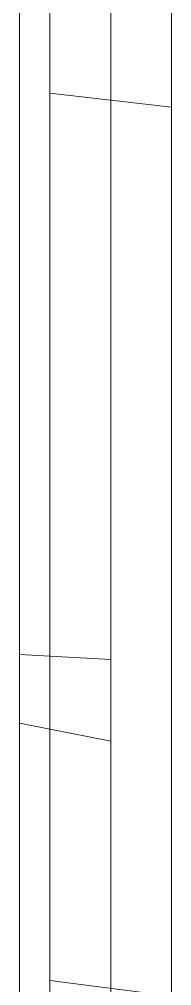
# Model space of a CAD drawing. Header units: millimetres. Extents: x 0 to 1729, y -270 to 583.
# Drawn here: x 1239.84 to 1242.34, y 346.71 to 362.59 of the extents above; entities that cross this region are included whole.
import ezdxf

# ---------------------------------------------------------------- set-up
doc = ezdxf.new("R2010")
doc.units = ezdxf.units.MM
doc.layers.add('OUTLINE', color=7, linetype='Continuous')

msp = doc.modelspace()

# ---------------------------------------------------------------- linework, layer by layer
at = {"layer": 'OUTLINE', "lineweight": 13}
for p, q in [((1239.84, 361.872), (1239.84, 368.841)), ((1239.84, 368.841), (1239.84, 361.872)), ((1241.34, 368.587), (1241.34, 362.461)), ((1239.84, 362.32), (1239.84, 368.494)), ((1239.84, 368.494), (1239.84, 362.32)), ((1241.34, 362.372), (1241.34, 368.553)), ((1241.34, 368.553), (1241.34, 362.372)), ((1239.84, 360.879), (1239.84, 367.177)), ((1239.84, 367.177), (1239.84, 360.879)), ((1240.34, 332.788), (1240.34, 367.212)), ((1240.34, 332.788), (1240.34, 367.212)), ((1240.34, 332.788), (1240.34, 367.212)), ((1240.34, 332.788), (1240.34, 367.212)), ((1240.34, 332.788), (1240.34, 367.212)), ((1240.34, 332.788), (1240.34, 367.212)), ((1240.34, 332.788), (1240.34, 367.212)), ((1240.34, 332.788), (1240.34, 367.212)), ((1240.34, 332.788), (1240.34, 367.212)), ((1240.34, 332.788), (1240.34, 367.212)), ((1240.34, 332.788), (1240.34, 367.212)), ((1240.34, 332.788), (1240.34, 367.212)), ((1240.34, 332.788), (1240.34, 367.212)), ((1240.34, 332.788), (1240.34, 367.212)), ((1240.34, 332.788), (1240.34, 367.212)), ((1240.34, 332.788), (1240.34, 367.212)), ((1240.34, 332.788), (1240.34, 367.212)), ((1240.34, 332.788), (1240.34, 367.212)), ((1242.34, 360.462), (1242.34, 367.151)), ((1242.34, 367.151), (1242.34, 360.462)), ((1239.84, 362.041), (1239.84, 367.056)), ((1239.84, 367.056), (1239.84, 362.041)), ((1240.34, 359.695), (1240.34, 367.056)), ((1240.34, 367.056), (1240.34, 359.695)), ((1241.34, 359.937), (1241.34, 367.122)), ((1242.34, 359.695), (1242.34, 367.056)), ((1242.34, 367.056), (1242.34, 359.695)), ((1240.34, 360.269), (1240.34, 366.974)), ((1240.34, 366.974), (1240.34, 360.269)), ((1240.34, 333.194), (1240.34, 366.806)), ((1240.34, 333.194), (1240.34, 366.806)), ((1240.34, 333.194), (1240.34, 366.806)), ((1240.34, 333.194), (1240.34, 366.806)), ((1240.34, 333.194), (1240.34, 366.806)), ((1240.34, 333.194), (1240.34, 366.806)), ((1240.34, 333.194), (1240.34, 366.806)), ((1240.34, 333.194), (1240.34, 366.806)), ((1240.34, 333.194), (1240.34, 366.806)), ((1240.34, 333.194), (1240.34, 366.806)), ((1240.34, 358.95), (1240.34, 366.266)), ((1240.34, 366.266), (1240.34, 358.95)), ((1242.34, 358.712), (1242.34, 366.128)), ((1242.34, 366.128), (1242.34, 358.712)), ((1241.34, 360.75), (1241.34, 365.885)), ((1241.34, 365.885), (1241.34, 360.75)), ((1239.84, 360.711), (1239.84, 365.839)), ((1239.84, 365.839), (1239.84, 360.711)), ((1240.34, 361.377), (1240.34, 365.848)), ((1240.34, 365.848), (1240.34, 361.377)), ((1241.34, 365.791), (1241.34, 360.691)), ((1241.34, 359.155), (1241.34, 365.608)), ((1239.84, 359.072), (1239.84, 365.364)), ((1239.84, 365.364), (1239.84, 359.072)), ((1241.34, 359.019), (1241.34, 365.337)), ((1241.34, 365.337), (1241.34, 359.019)), ((1242.34, 361.147), (1242.34, 365.053)), ((1242.34, 365.053), (1242.34, 361.147)), ((1239.84, 357.994), (1239.84, 364.332)), ((1239.84, 364.332), (1239.84, 357.994)), ((1240.34, 358.141), (1240.34, 364.25)), ((1240.34, 364.25), (1240.34, 358.141)), ((1242.34, 358.141), (1242.34, 364.25)), ((1242.34, 364.25), (1242.34, 358.141)), ((1240.34, 358.75), (1240.34, 364.045)), ((1240.34, 364.045), (1240.34, 358.75)), ((1241.34, 357.738), (1241.34, 364.11)), ((1241.34, 364.11), (1241.34, 357.738)), ((1242.34, 358.75), (1242.34, 364.045)), ((1242.34, 364.045), (1242.34, 358.75)), ((1241.34, 363.639), (1241.34, 356.027)), ((1239.84, 355.702), (1239.84, 363.357)), ((1239.84, 363.357), (1239.84, 355.702)), ((1241.34, 355.755), (1241.34, 363.416)), ((1241.34, 363.416), (1241.34, 355.755)), ((1241.34, 358.013), (1241.34, 363.286)), ((1240.34, 359.219), (1240.34, 362.886)), ((1240.34, 362.886), (1240.34, 359.219)), ((1240.34, 356.067), (1240.34, 362.715)), ((1240.34, 362.715), (1240.34, 356.067)), ((1242.34, 359.106), (1242.34, 362.814)), ((1242.34, 362.814), (1242.34, 359.106)), ((1242.34, 356.067), (1242.34, 362.715)), ((1242.34, 362.715), (1242.34, 356.067)), ((1241.34, 362.461), (1241.34, 355.7)), ((1239.84, 355.534), (1239.84, 362.32)), ((1239.84, 362.32), (1239.84, 355.534)), ((1241.34, 355.58), (1241.34, 362.372)), ((1241.34, 362.372), (1241.34, 355.58)), ((1239.84, 356.68), (1239.84, 362.041)), ((1239.84, 362.041), (1239.84, 356.68)), ((1239.84, 354.049), (1239.84, 361.872)), ((1239.84, 361.872), (1239.84, 354.049)), ((1242.34, 361.147), (1240.34, 361.377)), ((1240.34, 346.802), (1240.34, 361.377)), ((1240.34, 346.802), (1240.34, 361.377)), ((1240.34, 361.377), (1242.34, 361.147)), ((1242.34, 346.54), (1242.34, 361.147)), ((1242.34, 346.54), (1242.34, 361.147)), ((1239.84, 353.965), (1239.84, 360.879)), ((1239.84, 360.879), (1239.84, 353.965)), ((1239.84, 355.262), (1239.84, 360.711)), ((1239.84, 360.711), (1239.84, 355.262)), ((1241.34, 355.294), (1241.34, 360.75)), ((1241.34, 360.75), (1241.34, 355.294)), ((1241.34, 360.691), (1241.34, 355.26)), ((1242.34, 352.927), (1242.34, 360.462)), ((1242.34, 360.462), (1242.34, 352.927)), ((1240.34, 352.721), (1240.34, 360.269)), ((1240.34, 360.269), (1240.34, 352.721)), ((1241.34, 351.92), (1241.34, 359.937)), ((1240.34, 351.75), (1240.34, 359.695)), ((1240.34, 359.695), (1240.34, 351.75)), ((1242.34, 351.75), (1242.34, 359.695)), ((1242.34, 359.695), (1242.34, 351.75)), ((1240.34, 355.31), (1240.34, 359.219)), ((1240.34, 359.219), (1240.34, 355.31)), ((1239.84, 352.152), (1239.84, 359.072)), ((1239.84, 359.072), (1239.84, 352.152)), ((1241.34, 352.106), (1241.34, 359.155)), ((1242.34, 355.152), (1242.34, 359.106)), ((1242.34, 359.106), (1242.34, 355.152)), ((1240.34, 351.03), (1240.34, 358.95)), ((1240.34, 358.95), (1240.34, 351.03)), ((1241.34, 352.071), (1241.34, 359.019)), ((1241.34, 359.019), (1241.34, 352.071)), ((1240.34, 353.086), (1240.34, 358.75)), ((1240.34, 358.75), (1240.34, 353.086)), ((1242.34, 353.086), (1242.34, 358.75)), ((1242.34, 358.75), (1242.34, 353.086)), ((1242.34, 350.679), (1242.34, 358.712)), ((1242.34, 358.712), (1242.34, 350.679)), ((1240.34, 351.741), (1240.34, 358.141)), ((1240.34, 358.141), (1240.34, 351.741)), ((1242.34, 351.741), (1242.34, 358.141)), ((1242.34, 358.141), (1242.34, 351.741)), ((1239.84, 351.026), (1239.84, 357.994)), ((1239.84, 357.994), (1239.84, 351.026)), ((1241.34, 352.439), (1241.34, 358.013)), ((1241.34, 350.732), (1241.34, 357.738)), ((1241.34, 357.738), (1241.34, 350.732)), ((1239.84, 351.033), (1239.84, 356.68)), ((1239.84, 356.68), (1239.84, 351.033)), ((1240.34, 348.797), (1240.34, 356.067)), ((1240.34, 356.067), (1240.34, 348.797)), ((1242.34, 348.797), (1242.34, 356.067)), ((1242.34, 356.067), (1242.34, 348.797)), ((1241.34, 356.027), (1241.34, 347.628)), ((1241.34, 347.336), (1241.34, 355.755)), ((1241.34, 355.755), (1241.34, 347.336)), ((1239.84, 347.29), (1239.84, 355.702)), ((1239.84, 355.702), (1239.84, 347.29)), ((1241.34, 355.7), (1241.34, 348.382)), ((1241.34, 348.25), (1241.34, 355.58)), ((1241.34, 355.58), (1241.34, 348.25)), ((1239.84, 348.211), (1239.84, 355.534)), ((1239.84, 355.534), (1239.84, 348.211)), ((1239.84, 349.553), (1239.84, 355.262)), ((1239.84, 355.262), (1239.84, 349.553)), ((1240.34, 351.168), (1240.34, 355.31)), ((1240.34, 355.31), (1240.34, 351.168)), ((1241.34, 349.578), (1241.34, 355.294)), ((1241.34, 355.294), (1241.34, 349.578)), ((1241.34, 355.26), (1241.34, 349.559)), ((1242.34, 350.96), (1242.34, 355.152)), ((1242.34, 355.152), (1242.34, 350.96)), ((1239.84, 345.461), (1239.84, 354.049)), ((1239.84, 354.049), (1239.84, 345.461)), ((1239.84, 346.514), (1239.84, 353.965)), ((1239.84, 353.965), (1239.84, 346.514)), ((1240.34, 347.131), (1240.34, 353.086)), ((1240.34, 353.086), (1240.34, 347.131)), ((1242.34, 347.131), (1242.34, 353.086)), ((1242.34, 353.086), (1242.34, 347.131)), ((1242.34, 344.631), (1242.34, 352.927)), ((1242.34, 352.927), (1242.34, 344.631)), ((1240.34, 344.417), (1240.34, 352.721)), ((1240.34, 352.721), (1240.34, 344.417)), ((1241.34, 346.628), (1241.34, 352.439)), ((1241.34, 352.071), (1239.84, 352.152)), ((1239.84, 351.026), (1239.84, 352.152)), ((1239.84, 351.026), (1239.84, 352.152)), ((1239.84, 352.152), (1241.34, 352.071)), ((1241.34, 344.54), (1241.34, 352.106)), ((1241.34, 350.732), (1241.34, 352.071)), ((1241.34, 350.732), (1241.34, 352.071)), ((1241.34, 343.162), (1241.34, 351.92)), ((1240.34, 343.31), (1240.34, 351.75)), ((1240.34, 351.75), (1240.34, 343.31)), ((1242.34, 343.31), (1242.34, 351.75)), ((1242.34, 351.75), (1242.34, 343.31)), ((1240.34, 345.118), (1240.34, 351.741)), ((1240.34, 351.741), (1240.34, 345.118)), ((1242.34, 345.118), (1242.34, 351.741)), ((1242.34, 351.741), (1242.34, 345.118)), ((1240.34, 346.802), (1240.34, 351.168)), ((1240.34, 351.168), (1240.34, 346.802)), ((1239.84, 345.165), (1239.84, 351.033)), ((1239.84, 351.033), (1239.84, 345.165)), ((1241.34, 350.732), (1239.84, 351.026)), ((1239.84, 351.026), (1241.34, 350.732)), ((1240.34, 342.57), (1240.34, 351.03)), ((1240.34, 351.03), (1240.34, 342.57)), ((1242.34, 346.54), (1242.34, 350.96)), ((1242.34, 350.96), (1242.34, 346.54)), ((1242.34, 342.098), (1242.34, 350.679)), ((1242.34, 350.679), (1242.34, 342.098)), ((1239.84, 343.647), (1239.84, 349.553)), ((1239.84, 349.553), (1239.84, 343.647)), ((1241.34, 343.663), (1241.34, 349.578)), ((1241.34, 349.578), (1241.34, 343.663)), ((1241.34, 349.559), (1241.34, 343.655)), ((1240.34, 340.994), (1240.34, 348.797)), ((1240.34, 348.797), (1240.34, 340.994)), ((1242.34, 340.994), (1242.34, 348.797)), ((1242.34, 348.797), (1242.34, 340.994)), ((1241.34, 348.382), (1241.34, 340.59)), ((1239.84, 340.431), (1239.84, 348.211)), ((1239.84, 348.211), (1239.84, 340.431)), ((1241.34, 340.463), (1241.34, 348.25)), ((1241.34, 348.25), (1241.34, 340.463)), ((1241.34, 347.628), (1241.34, 338.536)), ((1241.34, 338.25), (1241.34, 347.336)), ((1241.34, 347.336), (1241.34, 338.25)), ((1239.84, 338.211), (1239.84, 347.29)), ((1239.84, 347.29), (1239.84, 338.211)), ((1240.34, 340.964), (1240.34, 347.131)), ((1240.34, 347.131), (1240.34, 340.964)), ((1242.34, 340.964), (1242.34, 347.131)), ((1242.34, 347.131), (1242.34, 340.964)), ((1242.34, 346.54), (1240.34, 346.802)), ((1240.34, 346.802), (1242.34, 346.54))]:
    msp.add_line(p, q, dxfattribs=at)

doc.saveas('drawing.dxf')
